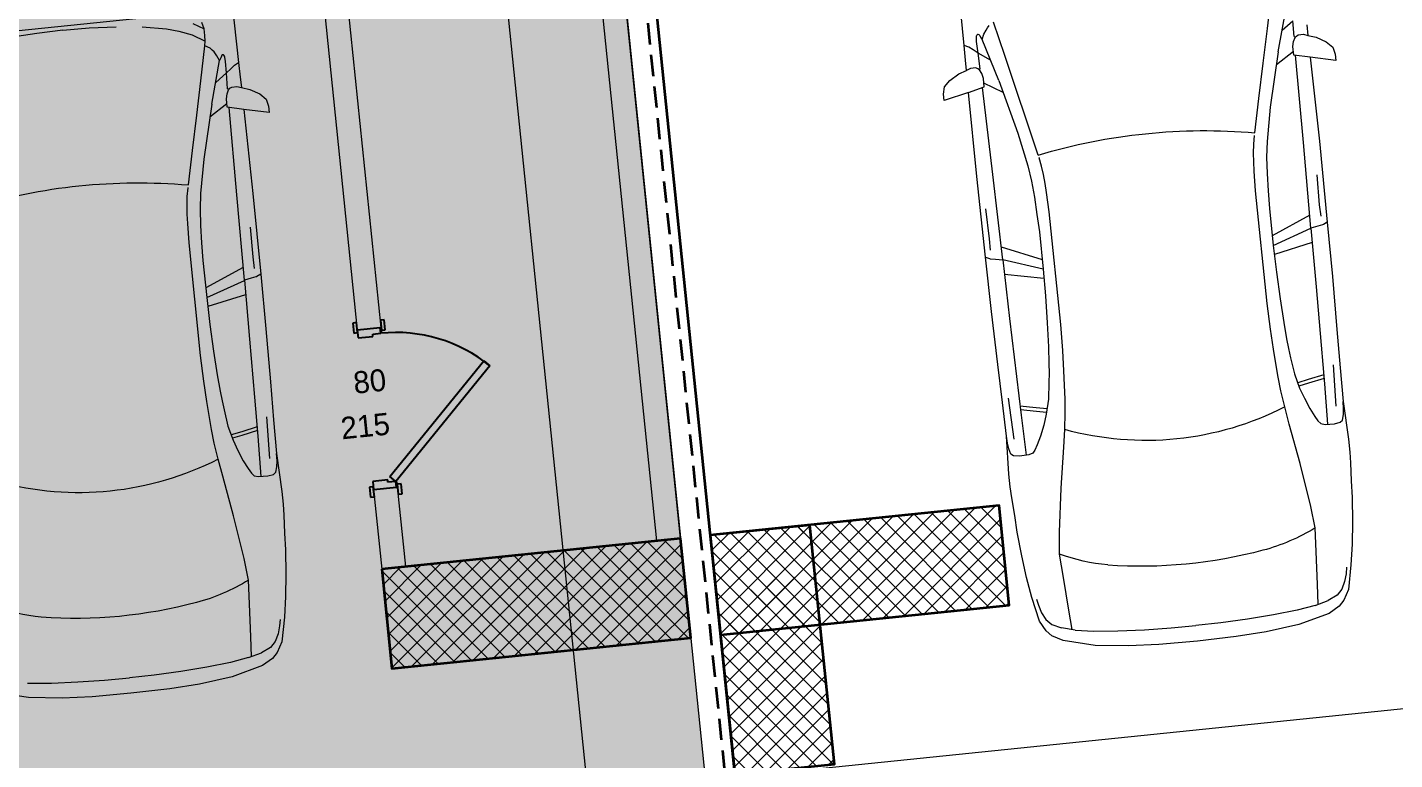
# Model space of a CAD drawing. Header units: millimetres. Extents: x 635850 to 824661, y -5878409 to -5774454.
# Drawn here: x 700891 to 707722, y -5797173 to -5793516 of the extents above; entities that cross this region are included whole.
import ezdxf

# ---------------------------------------------------------------- set-up
doc = ezdxf.new("R2010")
doc.units = ezdxf.units.MM
doc.header["$MEASUREMENT"] = 0
doc.linetypes.add('Hidden Line', pattern=[158.75, 105.833333, -52.916667])
for name, color, linetype, lineweight, true_color in [('0_Pen_No__102', 7, 'Continuous', 13, 0xcccccc), ('0_Pen_No__62', 7, 'Continuous', 20, 0xaaaaaa), ('A - Ndertesa  6- Dimensionimi Bazike_Pen_No__102', 7, 'Continuous', 13, 0xcccccc), ('A - Ndertesa  6- Dimensionimi Bazike_Pen_No__82', 7, 'Continuous', 20, 0xaaaaaa), ('A - Ndertesa 1 - Veturat_Pen_No__102', 7, 'Continuous', 13, 0xcccccc), ('A - Ndertesa 2 - 2D Drafting_Pen_No__102', 7, 'Continuous', 13, 0xcccccc), ('A - Ndertesa 3 - Veturat_Pen_No__102', 7, 'Continuous', 13, 0xcccccc), ('A - Ndertesa 3 -Muret_Pen_No__102', 7, 'Continuous', 13, 0xcccccc), ('A - Ndertesa 4 - Veturat_Pen_No__102', 7, 'Continuous', 13, 0xcccccc), ('A - Ndertesa 6 - Vijat e Bodrumit_Pen_No__82', 7, 'Continuous', 20, 0xaaaaaa), ('A - Ndertesa 6 -Veturat_Pen_No__102', 7, 'Continuous', 13, 0xcccccc), ('ARCHICAD Door Markers_Pen_No__112', 7, 'Continuous', 13, 0xd5aaaa)]:
    doc.layers.add(name, color=color, linetype=linetype, lineweight=lineweight, true_color=true_color)
for name, color, linetype in [('A - Ndertesa  6- Dimensionimi Bazike', 7, 'Continuous'), ('A - Ndertesa 3 - Shtyllat', 7, 'Continuous'), ('A - Ndertesa 3 -Muret', 7, 'Continuous'), ('A - Ndertesa 6 - Pllaka meskatit', 7, 'Continuous'), ('A - Ndertesa 6- Shtyllat', 7, 'Continuous'), ('ARCHICAD Door Markers', 7, 'Continuous'), ('ARCHICAD Doors', 7, 'Continuous')]:
    doc.layers.add(name, color=color, linetype=linetype)
for name, color, linetype, lineweight in [('A - Ndertesa 3 - Shtyllat_Pen_No__101', 252, 'Continuous', 13), ('A - Ndertesa 3 - Shtyllat_Pen_No__22', 8, 'Continuous', 35), ('A - Ndertesa 3 -Muret_Pen_No__101', 252, 'Continuous', 13), ('A - Ndertesa 6 - Pllaka meskatit_Pen_No__22', 8, 'Continuous', 35), ('A - Ndertesa 6- Shtyllat_Pen_No__101', 252, 'Continuous', 13), ('A - Ndertesa 6- Shtyllat_Pen_No__22', 8, 'Continuous', 35), ('A-Ndertesa 3-Fill Bodrumi_Pen_No__121', 255, 'Continuous', 0), ('A-Ndertesa 3-Fill Bodrumi_Pen_No__2', 8, 'Continuous', 15), ('ARCHICAD Doors_Pen_No__101', 252, 'Continuous', 13), ('ARCHICAD Doors_Pen_No__42', 8, 'Continuous', 25), ('Drawing & Figure_Pen_No__6', 5, 'Continuous', 35)]:
    doc.layers.add(name, color=color, linetype=linetype, lineweight=lineweight)
doc.styles.add('GENERATED_STYLE_1', font='GOTHIC.TTF')
doc.dimstyles.new('GENERATED_STYLE__1', dxfattribs={"dimtxt": 150, "dimasz": 91.78744, "dimexe": 0.18, "dimexo": 0.0625, "dimgap": 0, "dimtad": 0, "dimdec": 0, "dimlfac": 0.1, "dimzin": 0, "dimdsep": 46, "dimtxsty": 'GENERATED_STYLE_1', "dimblk": 'ARROWHEAD_5', "dimblk1": 'ARROWHEAD_5', "dimblk2": 'ARROWHEAD_5', "dimcen": 0.09, "dimse1": 1, "dimse2": 1, "dimclrd": 256, "dimclre": 256, "dimclrt": 256, "dimadec": 0, "dimazin": 0, "dimtfac": 1, "dimtdec": 4, "dimtmove": 0, "dimatfit": 3, "dimfxl": 0, "dimtolj": 1, "dimtzin": 0, "dimarcsym": 0})
pattern_1 = [(45, (664183.82, -5827429.525), (-45.96194, 45.96194), []), (135, (664183.82, -5827429.525), (45.96194, 45.96194), [])]

# ---------------------------------------------------------------- blocks, each defined once
blk = doc.blocks.new('Wall_8', base_point=(704153.7, -5796068))
at = {"layer": 'A - Ndertesa 3 -Muret_Pen_No__102', "linetype": 'Continuous', "lineweight": 0, "true_color": 0xcccccc}
blk.add_hatch(color=254, dxfattribs=at).paths.add_polyline_path([(704153.7, -5796068), (703591.1, -5790584.7), (703471.8, -5790597), (704034.3, -5796080.3)])
at = {"layer": 'A - Ndertesa 3 -Muret_Pen_No__101', "color": 252, "linetype": 'Continuous', "lineweight": 13, "flags": 128}
for points in [[(704153.7, -5796068), (703591.1, -5790584.7)], [(703609.6, -5791940.7), (704034.3, -5796080.3)]]:
    blk.add_lwpolyline(points, dxfattribs=at)
blk = doc.blocks.new('Slab_3', base_point=(703704.3, -5790215.9))
at = {"layer": 'A - Ndertesa 6 - Pllaka meskatit_Pen_No__22', "color": 8, "linetype": 'Continuous', "lineweight": 35, "flags": 128}
blk.add_lwpolyline([(703704.3, -5790215.9), (739063.3, -5786585.5), (739063.1, -5784103.9), (741098.5, -5781712.3), (750316.6, -5780623.6), (750320.1, -5821668.9), (726661.7, -5822732.9), (707158.2, -5823855.1)], close=True, dxfattribs=at)
blk = doc.blocks.new('Door 25_5')
at = {"layer": 'ARCHICAD Doors_Pen_No__101', "color": 252, "linetype": 'Continuous', "lineweight": 13}
for p, q in [((-400, 5), (-437, 5)), ((-400, 5), (-437, 5)), ((-400, 0), (-400, 5)), ((-400, 0), (-400, 5)), ((-400, -115), (-400, 0)), ((-400, -115), (-400, 0)), ((400, 0), (400, 5)), ((400, 0), (400, 5)), ((400, 5), (437, 5)), ((400, 5), (437, 5)), ((400, -115), (400, 0)), ((400, -115), (400, 0)), ((-400, -115), (-437, -115)), ((-400, -115), (-437, -115)), ((400, -115), (437, -115)), ((400, -115), (437, -115))]:
    blk.add_line(p, q, dxfattribs=at)
at = {"layer": 'ARCHICAD Doors_Pen_No__42', "color": 8, "linetype": 'Continuous', "lineweight": 25}
for p, q in [((-182.4, 497.8), (-154.1, 526.1)), ((343.7, -28.3), (-182.4, 497.8)), ((-154.1, 526.1), (372, 0)), ((-387, 24), (-437, 24)), ((-437, 24), (-437, 5)), ((-437, 5), (-387, 5)), ((-375, 5), (-400, 5)), ((-400, 5), (-400, 0)), ((-400, 0), (-375, 0)), ((-372, 0), (-400, 0)), ((-400, 0), (-400, -115)), ((-387, 5), (-387, 24)), ((-375, 0), (-375, 5)), ((-372, -40), (-372, 0)), ((372, 0), (343.7, -28.3)), ((400, 0), (372, 0)), ((372, 0), (372, -40)), ((400, 5), (375, 5)), ((375, 5), (375, 0)), ((375, 0), (400, 0)), ((437, 24), (387, 24)), ((387, 24), (387, 5)), ((387, 5), (437, 5)), ((400, 0), (400, 5)), ((400, -115), (400, 0)), ((437, 5), (437, 24)), ((-360, -40), (-372, -40)), ((-360, -115), (-360, -40)), ((372, -40), (360, -40)), ((360, -40), (360, -115)), ((-387, -115), (-437, -115)), ((-437, -115), (-437, -134)), ((-437, -134), (-387, -134)), ((-400, -115), (-360, -115)), ((-387, -134), (-387, -115)), ((360, -115), (400, -115)), ((437, -115), (387, -115)), ((387, -115), (387, -134)), ((387, -134), (437, -134)), ((437, -134), (437, -115))]:
    blk.add_line(p, q, dxfattribs=at)
blk.add_arc((372, 0), 744, 135, 180, dxfattribs=at)
blk = doc.blocks.new('D Marker 25_14')
at = {"layer": 'ARCHICAD Door Markers_Pen_No__112', "color": 9, "lineweight": 13, "true_color": 0xd5aaaa, "char_height": 110, "attachment_point": 7, "rotation": 270, "style": 'GENERATED_STYLE_1'}
for s, insert in [('\\A1;{\\pql;\\pt0;\\fCentury Gothic|b0|i0|c0|p34;215\\fCentury Gothic|b0|i0|c0|p34;\\A1{\\H.66x;\\S^  ;}\\fCentury Gothic|b0|i0|c0|p34;\\fCentury Gothic|b0|i0|c0|p34;}', (-167.8, 131.9)), ('\\A1;{\\pql;\\pt0;\\fCentury Gothic|b0|i0|c0|p34;80\\fCentury Gothic|b0|i0|c0|p34;\\A1{\\H.66x;\\S^  ;}\\fCentury Gothic|b0|i0|c0|p34;\\fCentury Gothic|b0|i0|c0|p34;}', (52.2, 46))]:
    blk.add_mtext(s, dxfattribs=dict(at, insert=insert))
blk = doc.blocks.new('Wall_106', base_point=(702661.5, -5796221.1))
at = {"layer": 'A - Ndertesa 3 -Muret_Pen_No__102', "linetype": 'Continuous', "lineweight": 0, "true_color": 0xcccccc}
for points in [[(702356.2, -5792069.3), (702236.8, -5792081.5), (702539, -5795027.4), (702658.4, -5795015.1)], [(702620.7, -5795823.2), (702661.5, -5796221.1), (702780.9, -5796208.9), (702740, -5795811)]]:
    blk.add_hatch(color=254, dxfattribs=at).paths.add_polyline_path(points)
at = {"layer": 'A - Ndertesa 3 -Muret_Pen_No__101', "color": 252, "linetype": 'Continuous', "lineweight": 13}
for p, q in [((702539, -5795027.4), (702535.3, -5794990.6)), ((702539, -5795027.4), (702653.4, -5795015.6)), ((702653.4, -5795015.6), (702658.4, -5795015.1)), ((702658.4, -5795015.1), (702654.6, -5794978.3)), ((702620.7, -5795823.2), (702735.1, -5795811.5)), ((702620.7, -5795823.2), (702624.4, -5795860)), ((702735.1, -5795811.5), (702740, -5795811)), ((702740, -5795811), (702743.8, -5795847.8))]:
    blk.add_line(p, q, dxfattribs=at)
at = {"layer": 'A - Ndertesa 3 -Muret_Pen_No__101', "color": 252, "linetype": 'Continuous', "lineweight": 13, "flags": 128}
for points in [[(702236.8, -5792081.5), (702539, -5795027.4)], [(702658.4, -5795015.1), (702356.2, -5792069.3)], [(702620.7, -5795823.2), (702661.5, -5796221.1)], [(702780.9, -5796208.9), (702740, -5795811)]]:
    blk.add_lwpolyline(points, dxfattribs=at)
at = {"layer": 'ARCHICAD Door Markers', "color": 161, "lineweight": 25, "true_color": 0x40a5ff, "rotation": 95.85729705474218}
blk.add_blockref('D Marker 25_14', (702579.8, -5795425.3), dxfattribs=at)
at = {"layer": 'ARCHICAD Doors', "color": 7, "linetype": 'Continuous', "lineweight": 13, "zscale": 1000, "rotation": 275.8572970547422}
blk.add_blockref('Door 25_5', (702694.2, -5795413.6), dxfattribs=at)
blk = doc.blocks.new('Column_112', base_point=(703433.1, -5796393.3))
at = {"layer": 'A - Ndertesa 3 - Shtyllat_Pen_No__101', "linetype": 'Continuous', "lineweight": 13}
h = blk.add_hatch(dxfattribs=at)
h.set_pattern_fill('Concrete_Block', color=252, style=0, pattern_type=2)
h.set_pattern_definition(pattern_1)
h.paths.add_polyline_path([(702661.5, -5796221.1), (702712.5, -5796718.5), (704204.7, -5796565.4), (704153.7, -5796068)])
at = {"layer": 'A - Ndertesa 3 - Shtyllat_Pen_No__22', "color": 8, "linetype": 'Continuous', "lineweight": 35, "flags": 128}
blk.add_lwpolyline([(702661.5, -5796221.1), (702712.5, -5796718.5), (704204.7, -5796565.4), (704153.7, -5796068)], close=True, dxfattribs=at)
blk = doc.blocks.new('Column_204', base_point=(704612.8, -5796624.1))
at = {"layer": 'A - Ndertesa 6- Shtyllat_Pen_No__101', "linetype": 'Continuous', "lineweight": 13}
h = blk.add_hatch(dxfattribs=at)
h.set_pattern_fill('Concrete_Block', color=252, style=0, pattern_type=2)
h.set_pattern_definition(pattern_1)
h.paths.add_polyline_path([(704800.2, -5796001.7), (704302.8, -5796052.7), (704425.4, -5797246.5), (704922.8, -5797195.4)])
at = {"layer": 'A - Ndertesa 6- Shtyllat_Pen_No__22', "color": 8, "linetype": 'Continuous', "lineweight": 35, "flags": 128}
blk.add_lwpolyline([(704800.2, -5796001.7), (704302.8, -5796052.7), (704425.4, -5797246.5), (704922.8, -5797195.4)], close=True, dxfattribs=at)
blk = doc.blocks.new('Column_217', base_point=(705049.6, -5796227.4))
at = {"layer": 'A - Ndertesa 6- Shtyllat_Pen_No__101', "linetype": 'Continuous', "lineweight": 13}
h = blk.add_hatch(dxfattribs=at)
h.set_pattern_fill('Concrete_Block', color=252, style=0, pattern_type=2)
h.set_pattern_definition(pattern_1)
h.paths.add_polyline_path([(704302.8, -5796052.7), (704353.9, -5796550.1), (705796.3, -5796402), (705745.2, -5795904.6)])
at = {"layer": 'A - Ndertesa 6- Shtyllat_Pen_No__22', "color": 8, "linetype": 'Continuous', "lineweight": 35, "flags": 128}
blk.add_lwpolyline([(704302.8, -5796052.7), (704353.9, -5796550.1), (705796.3, -5796402), (705745.2, -5795904.6)], close=True, dxfattribs=at)
blk = doc.blocks.new('Car 05 25')
at = {"layer": 'A - Ndertesa 1 - Veturat_Pen_No__102', "color": 254, "linetype": 'Continuous', "lineweight": 13, "true_color": 0xcccccc}
for p, q in [((124.6, 791.4), (129, 820.5)), ((129, 820.5), (138.9, 832.4)), ((138.9, 832.4), (165.2, 840.3)), ((165.2, 840.3), (194.7, 844.3)), ((194.7, 844.3), (230.8, 845.5)), ((1119.5, 833.3), (1115.1, 808.9)), ((1120.2, 836.3), (1119.5, 833.3)), ((1120.7, 838.2), (1120.2, 836.3)), ((1129.9, 858.5), (1120.7, 838.2)), ((1162.6, 830.5), (1220.1, 829.1)), ((1220.1, 829.1), (1369.7, 831.5)), ((1957.8, 858.1), (1977.2, 777.4)), ((2075.3, 835.7), (2067.9, 857.7)), ((2075.2, 809.4), (2075.3, 835.7)), ((2166.8, 813.8), (2182.3, 834.1)), ((2182.3, 834.1), (2193.2, 856.5)), ((-664.9, 761), (-701.1, 743.3)), ((-626.6, 772.5), (-664.9, 761)), ((-594.9, 778.5), (-626.6, 772.5)), ((125.7, 743.9), (124.6, 791.4)), ((327.4, 761.9), (125.4, 756.5)), ((210.9, 809.2), (418.1, 816.2)), ((522, 764.7), (327.4, 761.9)), ((355.3, 762.3), (339.1, 683.1)), ((373.4, 762.6), (357.2, 683.4)), ((813.6, 769.3), (522, 764.7)), ((1108.6, 774), (813.6, 769.3)), ((1036.3, 772.8), (996.5, 578.8)), ((1042, 578), (1107.6, 774)), ((1173.3, 774.9), (1090.3, 577.9)), ((1115.1, 808.9), (1108.6, 774)), ((1108.6, 774), (1537.6, 780)), ((1537.6, 780), (1975, 786.1)), ((1939.2, 686.2), (1995.9, 777.4)), ((1977.2, 777.4), (2019.6, 777.4)), ((2000.4, 701.6), (2213.5, 763)), ((2019.6, 777.4), (2044.5, 783.1)), ((2044.5, 783.1), (2063.4, 792.3)), ((2063.4, 792.3), (2070.4, 799.9)), ((2068.7, 787.7), (2065.4, 794.5)), ((2068.7, 787.7), (2148, 790.5)), ((2070.4, 799.9), (2075.2, 809.4)), ((2106.5, 732.2), (2148, 790.5)), ((2148, 790.5), (2166.8, 813.8)), ((2148, 790.5), (2205.6, 792.2)), ((2205.6, 792.2), (2227.2, 791)), ((2226.6, 769.9), (2213.5, 763)), ((2213.5, 763), (2238.3, 752.2)), ((2234.4, 774), (2226.6, 769.9)), ((2227.2, 791), (2232.6, 790)), ((2232.6, 790), (2237.9, 787.3)), ((2238.5, 776.9), (2234.4, 774)), ((2240.8, 784), (2237.9, 787.3)), ((2238.3, 752.2), (2258.5, 739.7)), ((2238.5, 776.9), (2240.9, 780.5)), ((2240.9, 780.5), (2240.8, 784)), ((-729.4, 716.4), (-750.6, 669.8)), ((-701.1, 743.3), (-729.4, 716.4)), ((132.4, 722.8), (125.7, 743.9)), ((146.7, 710.6), (132.4, 722.8)), ((171.3, 696.6), (146.7, 710.6)), ((212.6, 676.5), (171.3, 696.6)), ((339.1, 683.1), (329.6, 633.9)), ((357.2, 683.4), (346.8, 629.5)), ((2000.4, 701.6), (1730.4, 633.8)), ((2122, 660), (2293.8, 697.7)), ((2258.5, 739.7), (2269, 731.1)), ((2269, 731.1), (2278.8, 722)), ((2278.8, 722), (2293.8, 697.7)), ((2293.8, 697.7), (2317.2, 700.7)), ((2293.8, 697.6), (2293.8, 697.7)), ((2317.2, 700.7), (2345.7, 702.7)), ((2355.1, 639.9), (2317.2, 700.7)), ((2345.7, 702.7), (2378.9, 702)), ((2410.1, 649.1), (2378.9, 702)), ((2378.9, 702), (2410.6, 694.2)), ((-768.3, 602.3), (-750.6, 669.8)), ((-764.3, 617.3), (-665.7, 624)), ((-665.7, 624), (-500.9, 634.2)), ((-500.9, 634.2), (-383, 642)), ((-383, 642), (-274.2, 631.3)), ((-274.2, 631.3), (-56.4, 600.5)), ((266.3, 654.6), (212.6, 676.5)), ((319.5, 636.4), (266.3, 654.6)), ((392.7, 617.8), (319.5, 636.4)), ((474.8, 607.1), (392.7, 617.8)), ((1730.4, 633.8), (1562, 600.6)), ((1779.6, 581.8), (1952.8, 621.3)), ((1952.8, 621.3), (2122, 660)), ((2379.8, 575.4), (2355.1, 639.9)), ((-768.3, 602.3), (-782.8, 510)), ((-56.4, 600.5), (145.9, 566.6)), ((145.9, 566.6), (233.3, 552.3)), ((233.3, 552.3), (315.3, 541.4)), ((521.3, 601.6), (474.8, 607.1)), ((570, 596.8), (521.3, 601.6)), ((652.6, 591), (570, 596.8)), ((772.8, 585), (652.6, 591)), ((907.3, 580.3), (772.8, 585)), ((1042, 578), (907.3, 580.3)), ((1227.8, 577.5), (1042, 578)), ((1316.1, 580.5), (1227.8, 577.5)), ((1403, 584.4), (1316.1, 580.5)), ((1483.9, 590.1), (1403, 584.4)), ((1562, 600.6), (1483.9, 590.1)), ((1610.7, 544.1), (1779.6, 581.8)), ((2397.3, 514.3), (2379.8, 575.4)), ((-782.8, 510), (-794.5, 390.6)), ((315.3, 541.4), (384.3, 535.1)), ((384.3, 535.1), (454.2, 530.4)), ((454.2, 530.4), (526.2, 526.3)), ((526.2, 526.3), (627.7, 521.8)), ((627.7, 521.8), (756.8, 518.1)), ((756.8, 518.1), (1322.6, 518.1)), ((1322.6, 518.1), (1420.5, 521.7)), ((1420.5, 521.7), (1466.6, 524)), ((1466.6, 524), (1510.9, 527.6)), ((1510.9, 527.6), (1554.3, 533.1)), ((1554.3, 533.1), (1596.8, 541)), ((1597.3, 541.2), (1596.7, 540.9)), ((2419.3, 395.7), (2397.3, 514.3)), ((-794.5, 390.6), (-802.4, 258.7)), ((-802.4, 258.7), (-806.8, 124.9)), ((2441.6, 132), (2433.7, 266.1)), ((-806.8, 124.9), (-808, 0)), ((2444, 0), (2441.6, 132)), ((-806.8, -124.9), (-808, 0)), ((2444, 0), (2441.6, -132)), ((-802.4, -258.7), (-806.8, -124.9)), ((2441.6, -132), (2433.7, -266.1)), ((-794.5, -390.6), (-802.4, -258.7)), ((-782.8, -510), (-794.5, -390.6))]:
    blk.add_line(p, q, dxfattribs=at)
at = {"layer": 'A - Ndertesa 1 - Veturat_Pen_No__102', "color": 254, "linetype": 'Continuous', "lineweight": 13, "true_color": 0xcccccc, "flags": 128}
blk.add_lwpolyline([(2808, 852.6), (2193.2, 856.5), (2119.9, 857.4), (2067.9, 857.7), (2054.6, 897.6), (2026.9, 945), (1996.9, 974.9), (1961.1, 983.2), (1928.9, 983.2), (1957.8, 858.1), (1536.1, 860.4), (1129.9, 858.5), (856.5, 856.2), (590.7, 851.7), (400, 847.6), (230.8, 845.5), (40.3, 852.3), (-24, 852.3), (-78.4, 850.6), (-168.2, 844.6), (-251.8, 841), (-372.3, 830.2), (-483.1, 817.3), (-585.2, 801), (-706.3, 775.8), (-757.7, 747), (-784.8, 721.8), (-815, 667.8), (-855.1, 511), (-874.7, 345), (-882.9, 194.7), (-885.4, 0), (-882.9, -194.7), (-874.7, -345), (-855.1, -511), (-815, -667.8)], dxfattribs=at)
at = {"layer": 'A - Ndertesa 1 - Veturat_Pen_No__102', "color": 254, "linetype": 'Continuous', "lineweight": 13, "true_color": 0xcccccc}
for centre, radius, start, end in [((492.9, 217.7), 973.2, 154.15445, 170.91173), ((1649.8, 0), 1520.4, 158.69921, 201.30079), ((-1245.2, 0), 2907.3, 349.2142, 10.7858), ((1856.4, -1.7), 2354, 170.8804, 189.92229), ((492.9, -217.7), 973.2, 191.23053, 205.84555)]:
    blk.add_arc(centre, radius, start, end, dxfattribs=at)
blk = doc.blocks.new('Car 05 25_3')
at = {"layer": 'A - Ndertesa 4 - Veturat_Pen_No__102', "color": 254, "linetype": 'Continuous', "lineweight": 13, "true_color": 0xcccccc}
for p, q in [((124.6, 791.4), (129, 820.5)), ((129, 820.5), (138.9, 832.4)), ((138.9, 832.4), (165.2, 840.3)), ((165.2, 840.3), (194.7, 844.3)), ((194.7, 844.3), (230.8, 845.5)), ((1119.5, 833.3), (1115.1, 808.9)), ((1120.2, 836.3), (1119.5, 833.3)), ((1120.7, 838.2), (1120.2, 836.3)), ((1129.9, 858.5), (1120.7, 838.2)), ((1162.6, 830.5), (1220.1, 829.1)), ((1220.1, 829.1), (1369.7, 831.5)), ((1957.8, 858.1), (1977.2, 777.4)), ((2075.3, 835.7), (2067.9, 857.7)), ((2075.2, 809.4), (2075.3, 835.7)), ((-664.9, 761), (-701.1, 743.3)), ((-626.6, 772.5), (-664.9, 761)), ((-594.9, 778.5), (-626.6, 772.5)), ((125.7, 743.9), (124.6, 791.4)), ((327.4, 761.9), (125.4, 756.5)), ((210.9, 809.2), (418.1, 816.2)), ((522, 764.7), (327.4, 761.9)), ((355.3, 762.3), (339.1, 683.1)), ((373.4, 762.6), (357.2, 683.4)), ((813.6, 769.3), (522, 764.7)), ((1108.6, 774), (813.6, 769.3)), ((1036.3, 772.8), (996.5, 578.8)), ((1042, 578), (1107.6, 774)), ((1173.3, 774.9), (1090.3, 577.9)), ((1115.1, 808.9), (1108.6, 774)), ((1108.6, 774), (1537.6, 780)), ((1537.6, 780), (1975, 786.1)), ((1939.2, 686.2), (1995.9, 777.4)), ((1977.2, 777.4), (2019.6, 777.4)), ((2000.4, 701.6), (2213.5, 763)), ((2019.6, 777.4), (2044.5, 783.1)), ((2044.5, 783.1), (2063.4, 792.3)), ((2063.4, 792.3), (2070.4, 799.9)), ((2068.7, 787.7), (2065.4, 794.5)), ((2068.7, 787.7), (2148, 790.5)), ((2070.4, 799.9), (2075.2, 809.4)), ((2106.5, 732.2), (2148, 790.5)), ((-729.4, 716.4), (-750.6, 669.8)), ((-701.1, 743.3), (-729.4, 716.4)), ((132.4, 722.8), (125.7, 743.9)), ((146.7, 710.6), (132.4, 722.8)), ((171.3, 696.6), (146.7, 710.6)), ((212.6, 676.5), (171.3, 696.6)), ((339.1, 683.1), (329.6, 633.9)), ((357.2, 683.4), (346.8, 629.5)), ((2000.4, 701.6), (1730.4, 633.8)), ((2122, 660), (2293.8, 697.7)), ((-768.3, 602.3), (-750.6, 669.8)), ((-764.3, 617.3), (-665.7, 624)), ((-665.7, 624), (-500.9, 634.2)), ((-500.9, 634.2), (-383, 642)), ((-383, 642), (-274.2, 631.3)), ((-274.2, 631.3), (-56.4, 600.5)), ((266.3, 654.6), (212.6, 676.5)), ((319.5, 636.4), (266.3, 654.6)), ((392.7, 617.8), (319.5, 636.4)), ((474.8, 607.1), (392.7, 617.8)), ((1730.4, 633.8), (1562, 600.6)), ((1779.6, 581.8), (1952.8, 621.3)), ((1952.8, 621.3), (2122, 660)), ((-768.3, 602.3), (-782.8, 510)), ((-56.4, 600.5), (145.9, 566.6)), ((145.9, 566.6), (233.3, 552.3)), ((233.3, 552.3), (315.3, 541.4)), ((521.3, 601.6), (474.8, 607.1)), ((570, 596.8), (521.3, 601.6)), ((652.6, 591), (570, 596.8)), ((772.8, 585), (652.6, 591)), ((907.3, 580.3), (772.8, 585)), ((1042, 578), (907.3, 580.3)), ((1227.8, 577.5), (1042, 578)), ((1316.1, 580.5), (1227.8, 577.5)), ((1403, 584.4), (1316.1, 580.5)), ((1483.9, 590.1), (1403, 584.4)), ((1562, 600.6), (1483.9, 590.1)), ((1610.7, 544.1), (1779.6, 581.8)), ((-782.8, 510), (-794.5, 390.6)), ((315.3, 541.4), (384.3, 535.1)), ((384.3, 535.1), (454.2, 530.4)), ((454.2, 530.4), (526.2, 526.3)), ((526.2, 526.3), (627.7, 521.8)), ((627.7, 521.8), (756.8, 518.1)), ((756.8, 518.1), (1322.6, 518.1)), ((1322.6, 518.1), (1420.5, 521.7)), ((1420.5, 521.7), (1466.6, 524)), ((1466.6, 524), (1510.9, 527.6)), ((1510.9, 527.6), (1554.3, 533.1)), ((1554.3, 533.1), (1596.8, 541)), ((1597.3, 541.2), (1596.7, 540.9)), ((-794.5, 390.6), (-802.4, 258.7)), ((-802.4, 258.7), (-806.8, 124.9)), ((-806.8, 124.9), (-808, 0)), ((-806.8, -124.9), (-808, 0)), ((-802.4, -258.7), (-806.8, -124.9)), ((-794.5, -390.6), (-802.4, -258.7)), ((-782.8, -510), (-794.5, -390.6)), ((-768.3, -602.3), (-782.8, -510)), ((233.3, -552.3), (315.3, -541.4)), ((315.3, -541.4), (384.3, -535.1)), ((384.3, -535.1), (454.2, -530.4)), ((454.2, -530.4), (526.2, -526.3)), ((526.2, -526.3), (627.7, -521.8)), ((627.7, -521.8), (756.8, -518.1)), ((756.8, -518.1), (1322.6, -518.1)), ((1322.6, -518.1), (1420.5, -521.7)), ((1420.5, -521.7), (1466.6, -524)), ((1466.6, -524), (1510.9, -527.6)), ((1510.9, -527.6), (1554.3, -533.1)), ((1554.3, -533.1), (1596.8, -541)), ((1597.3, -541.2), (1596.7, -540.9)), ((1610.7, -544.1), (1779.6, -581.8)), ((-768.3, -602.3), (-750.6, -669.8)), ((-274.2, -631.3), (-56.4, -600.5)), ((-56.4, -600.5), (145.9, -566.6)), ((145.9, -566.6), (233.3, -552.3)), ((474.8, -607.1), (392.7, -617.8)), ((521.3, -601.6), (474.8, -607.1)), ((570, -596.8), (521.3, -601.6)), ((652.6, -591), (570, -596.8)), ((772.8, -585), (652.6, -591)), ((907.3, -580.3), (772.8, -585)), ((1042, -578), (907.3, -580.3)), ((1036.3, -772.8), (996.5, -578.8)), ((1227.8, -577.5), (1042, -578)), ((1042, -578), (1107.6, -774)), ((1173.3, -774.9), (1090.3, -577.9)), ((1316.1, -580.5), (1227.8, -577.5)), ((1403, -584.4), (1316.1, -580.5)), ((1483.9, -590.1), (1403, -584.4)), ((1562, -600.6), (1483.9, -590.1)), ((1730.4, -633.8), (1562, -600.6)), ((1779.6, -581.8), (1952.8, -621.3)), ((-764.3, -617.3), (-665.7, -624)), ((-729.4, -716.4), (-750.6, -669.8)), ((-665.7, -624), (-500.9, -634.2)), ((-500.9, -634.2), (-383, -642)), ((-383, -642), (-274.2, -631.3)), ((212.6, -676.5), (171.3, -696.6)), ((266.3, -654.6), (212.6, -676.5)), ((319.5, -636.4), (266.3, -654.6)), ((392.7, -617.8), (319.5, -636.4)), ((339.1, -683.1), (329.6, -633.9)), ((357.2, -683.4), (346.8, -629.5)), ((2000.4, -701.6), (1730.4, -633.8)), ((1952.8, -621.3), (2122, -660)), ((2122, -660), (2293.8, -697.7)), ((-701.1, -743.3), (-729.4, -716.4)), ((-664.9, -761), (-701.1, -743.3)), ((125.7, -743.9), (124.6, -791.4)), ((132.4, -722.8), (125.7, -743.9)), ((146.7, -710.6), (132.4, -722.8)), ((171.3, -696.6), (146.7, -710.6)), ((355.3, -762.3), (339.1, -683.1)), ((373.4, -762.6), (357.2, -683.4)), ((1939.2, -686.2), (1995.9, -777.4)), ((2000.4, -701.6), (2213.5, -763)), ((2106.5, -732.2), (2148, -790.5)), ((2238.3, -752.2), (2258.5, -739.7)), ((2258.5, -739.7), (2269, -731.1)), ((2269, -731.1), (2278.8, -722)), ((-626.6, -772.5), (-664.9, -761)), ((-594.9, -778.5), (-626.6, -772.5)), ((124.6, -791.4), (129, -820.5)), ((327.4, -761.9), (125.4, -756.5)), ((210.9, -809.2), (418.1, -816.2)), ((522, -764.7), (327.4, -761.9)), ((813.6, -769.3), (522, -764.7)), ((1108.6, -774), (813.6, -769.3)), ((1108.6, -774), (1537.6, -780)), ((1115.1, -808.9), (1108.6, -774)), ((1119.5, -833.3), (1115.1, -808.9)), ((1537.6, -780), (1975, -786.1)), ((1957.8, -858.1), (1977.2, -777.4)), ((1977.2, -777.4), (2019.6, -777.4)), ((2019.6, -777.4), (2044.5, -783.1)), ((2044.5, -783.1), (2063.4, -792.3)), ((2063.4, -792.3), (2070.4, -799.9)), ((2068.7, -787.7), (2065.4, -794.5)), ((2068.7, -787.7), (2148, -790.5)), ((2070.4, -799.9), (2075.2, -809.4)), ((2075.2, -809.4), (2075.3, -835.7)), ((2148, -790.5), (2166.8, -813.8)), ((2148, -790.5), (2205.6, -792.2)), ((2166.8, -813.8), (2182.3, -834.1)), ((2205.6, -792.2), (2227.2, -791)), ((2213.5, -763), (2238.3, -752.2)), ((2226.6, -769.9), (2213.5, -763)), ((2234.4, -774), (2226.6, -769.9)), ((2227.2, -791), (2232.6, -790)), ((2232.6, -790), (2237.9, -787.3)), ((2238.5, -776.9), (2234.4, -774)), ((2240.8, -784), (2237.9, -787.3)), ((2238.5, -776.9), (2240.9, -780.5)), ((2240.9, -780.5), (2240.8, -784)), ((129, -820.5), (138.9, -832.4)), ((138.9, -832.4), (165.2, -840.3)), ((165.2, -840.3), (194.7, -844.3)), ((194.7, -844.3), (230.8, -845.5)), ((1120.2, -836.3), (1119.5, -833.3)), ((1120.7, -838.2), (1120.2, -836.3)), ((1129.9, -858.5), (1120.7, -838.2)), ((1162.6, -830.5), (1220.1, -829.1)), ((1220.1, -829.1), (1369.7, -831.5)), ((2075.3, -835.7), (2067.9, -857.7)), ((2182.3, -834.1), (2193.2, -856.5))]:
    blk.add_line(p, q, dxfattribs=at)
at = {"layer": 'A - Ndertesa 4 - Veturat_Pen_No__102', "color": 254, "linetype": 'Continuous', "lineweight": 13, "true_color": 0xcccccc, "flags": 128}
blk.add_lwpolyline([(2119.9, 857.4), (2067.9, 857.7), (2054.6, 897.6), (2026.9, 945), (1996.9, 974.9), (1961.1, 983.2), (1928.9, 983.2), (1957.8, 858.1), (1536.1, 860.4), (1129.9, 858.5), (856.5, 856.2), (590.7, 851.7), (400, 847.6), (230.8, 845.5), (40.3, 852.3), (-24, 852.3), (-78.4, 850.6), (-168.2, 844.6), (-251.8, 841), (-372.3, 830.2), (-483.1, 817.3), (-585.2, 801), (-706.3, 775.8), (-757.7, 747), (-784.8, 721.8), (-815, 667.8), (-855.1, 511), (-874.7, 345), (-882.9, 194.7), (-885.4, 0), (-882.9, -194.7), (-874.7, -345), (-855.1, -511), (-815, -667.8), (-784.8, -721.8), (-757.7, -747), (-706.3, -775.8), (-585.2, -801), (-483.1, -817.3), (-372.3, -830.2), (-251.8, -841), (-168.2, -844.6), (-78.4, -850.6), (-24, -852.3), (40.3, -852.3), (230.8, -845.5), (400, -847.6), (590.7, -851.7), (856.5, -856.2), (1129.9, -858.5), (1536.1, -860.4), (1957.8, -858.1), (1928.9, -983.2), (1961.1, -983.2), (1996.9, -974.9), (2026.9, -945), (2054.6, -897.6), (2067.9, -857.7), (2119.9, -857.4), (2193.2, -856.5), (2808, -852.6)], dxfattribs=at)
at = {"layer": 'A - Ndertesa 4 - Veturat_Pen_No__102', "color": 254, "linetype": 'Continuous', "lineweight": 13, "true_color": 0xcccccc}
for centre, radius, start, end in [((492.9, 217.7), 973.2, 154.15445, 170.91173), ((1649.8, 0), 1520.4, 158.69921, 201.30079), ((-1245.2, 0), 2907.3, 349.2142, 10.7858), ((1856.4, -1.7), 2354, 170.8804, 189.92229), ((492.9, -217.7), 973.2, 191.23053, 205.84555)]:
    blk.add_arc(centre, radius, start, end, dxfattribs=at)
blk = doc.blocks.new('*D1621', base_point=(664183.8, -5827429.5))
at = {"layer": 'A - Ndertesa  6- Dimensionimi Bazike_Pen_No__102', "linetype": 'Continuous', "lineweight": 13, "true_color": 0xcccccc}
for points in [[(750317.9, -5795844.8), (750222.5, -5795829.4), (750227.6, -5795879.2)], [(704761.7, -5800522.2), (704857.1, -5800537.6), (704852, -5800487.8)]]:
    blk.add_hatch(color=254, dxfattribs=at).paths.add_polyline_path(points)
at = {"layer": 'A - Ndertesa  6- Dimensionimi Bazike_Pen_No__102', "color": 254, "linetype": 'Continuous', "lineweight": 13, "true_color": 0xcccccc}
for p, q in [((750227.6, -5795879.2), (750222.5, -5795829.4)), ((750317.9, -5795844.8), (750222.5, -5795829.4)), ((727824.9, -5798154.2), (750225.1, -5795854.3)), ((750317.9, -5795844.8), (750227.6, -5795879.2)), ((704854.5, -5800512.7), (727254.7, -5798212.8)), ((704761.7, -5800522.2), (704852, -5800487.8)), ((704761.7, -5800522.2), (704857.1, -5800537.6)), ((704852, -5800487.8), (704857.1, -5800537.6))]:
    blk.add_line(p, q, dxfattribs=at)
at = {"layer": 'A - Ndertesa  6- Dimensionimi Bazike_Pen_No__82', "color": 253, "lineweight": 20, "true_color": 0xaaaaaa, "insert": (727286.2, -5798284.9), "char_height": 150, "attachment_point": 7, "rotation": 5.86225, "style": 'GENERATED_STYLE_1'}
blk.add_mtext('\\A1;{\\pql;\\fCentury Gothic|b0|i0|c0|p34;4,580}', dxfattribs=at)
blk = doc.blocks.new('ARROWHEAD_5')
at = {"linetype": 'Continuous', "lineweight": 0}
blk.add_hatch(color=0, dxfattribs=at).paths.add_polyline_path([(-1, 0.2679), (0, 0), (-1, -0.2679)])
at = {"color": 0, "linetype": 'Continuous', "lineweight": 0}
blk.add_line((0, 0), (-1, 0), dxfattribs=at)

msp = doc.modelspace()

# ---------------------------------------------------------------- hatches: boundary and pattern name
at = {"layer": 'A-Ndertesa 3-Fill Bodrumi_Pen_No__121', "linetype": 'Continuous', "lineweight": 0, "true_color": 0x3f3f3f}
msp.add_hatch(color=250, dxfattribs=at).paths.add_polyline_path([(703555.3, -5790235.6), (707005.6, -5823868.4), (679022.7, -5825475.9), (675700.6, -5793093.2)])

# ---------------------------------------------------------------- linework, layer by layer
at = {"layer": '0_Pen_No__102', "color": 254, "linetype": 'Continuous', "lineweight": 13, "true_color": 0xcccccc, "flags": 128}
msp.add_lwpolyline([(706406.6, -5823802.6), (702982.6, -5790425.6)], dxfattribs=at)
at = {"layer": '0_Pen_No__62', "color": 253, "linetype": 'Continuous', "lineweight": 20, "true_color": 0xaaaaaa}
msp.add_lwpolyline([(707148, -5823755.5), (726657.2, -5822633), (750320.1, -5821568.8), (750316.6, -5780724.3), (741149.2, -5781807), (739163.1, -5784140.7), (739163.3, -5786675.7), (703714.5, -5790315.4)], close=True, dxfattribs=at)
at = {"layer": 'A - Ndertesa 2 - 2D Drafting_Pen_No__102', "color": 254, "linetype": 'Continuous', "lineweight": 13, "true_color": 0xcccccc, "flags": 128}
msp.add_lwpolyline([(675422.5, -5796138), (703819.5, -5793224.9)], dxfattribs=at)
at = {"layer": 'A - Ndertesa 6 - Vijat e Bodrumit_Pen_No__82', "color": 253, "linetype": 'Continuous', "lineweight": 20, "true_color": 0xaaaaaa, "flags": 128}
msp.add_lwpolyline([(728601.5, -5794780), (704427, -5797262.1)], dxfattribs=at)
at = {"layer": 'A-Ndertesa 3-Fill Bodrumi_Pen_No__2', "color": 8, "linetype": 'Continuous', "lineweight": 15, "flags": 128}
msp.add_lwpolyline([(703555.3, -5790235.6), (707005.6, -5823868.4), (679022.7, -5825475.9), (675700.6, -5793093.2)], close=True, dxfattribs=at)
at = {"layer": 'Drawing & Figure_Pen_No__6', "color": 5, "linetype": 'Hidden Line', "lineweight": 35, "flags": 128}
msp.add_lwpolyline([(703569, -5789389.5), (707249.5, -5825265.8)], dxfattribs=at)

# ---------------------------------------------------------------- block references
at = {"layer": 'A - Ndertesa 3 - Shtyllat', "color": 8, "lineweight": 35}
msp.add_blockref('Column_112', (703433.1, -5796393.3), dxfattribs=at)
at = {"layer": 'A - Ndertesa 3 - Veturat_Pen_No__102', "color": 254, "linetype": 'Continuous', "lineweight": 13, "true_color": 0xcccccc, "xscale": -1, "zscale": 1000, "rotation": 275.8572970547422}
msp.add_blockref('Car 05 25', (701318.3, -5795960.8), dxfattribs=at)
at = {"layer": 'A - Ndertesa 3 -Muret', "color": 252, "lineweight": 13}
for name, p in [('Wall_8', (704153.7, -5796068)), ('Wall_106', (702661.5, -5796221.1))]:
    msp.add_blockref(name, p, dxfattribs=at)
at = {"layer": 'A - Ndertesa 6 - Pllaka meskatit', "color": 8, "linetype": 'Continuous', "lineweight": 35}
msp.add_blockref('Slab_3', (703704.3, -5790215.9), dxfattribs=at)
at = {"layer": 'A - Ndertesa 6 -Veturat_Pen_No__102', "color": 254, "linetype": 'Continuous', "lineweight": 13, "true_color": 0xcccccc, "xscale": -1, "zscale": 1000, "rotation": 275.8622535954199}
msp.add_blockref('Car 05 25_3', (706646.6, -5795700.1), dxfattribs=at)
at = {"layer": 'A - Ndertesa 6- Shtyllat', "color": 8, "lineweight": 35}
for name, p in [('Column_217', (705049.6, -5796227.4)), ('Column_204', (704612.8, -5796624.1))]:
    msp.add_blockref(name, p, dxfattribs=at)

# ---------------------------------------------------------------- dimensions: what is measured, and where the dimension line sits
at = {"layer": 'A - Ndertesa  6- Dimensionimi Bazike', "color": 254, "linetype": 'Continuous', "lineweight": 13, "true_color": 0xcccccc}
dim = msp.add_linear_dim(base=(750317.9, -5795844.8), p1=(704425.4, -5797246.5), p2=(750317.9, -5795844.8), angle=5.86225, dimstyle='GENERATED_STYLE__1', dxfattribs=at)
dim.commit()
dim.dimension.update_dxf_attribs({"geometry": '*D1621', "text_midpoint": (727529.3, -5798184.6), "dimtype": 160, "text_rotation": 5.86225})

doc.saveas('drawing.dxf')
